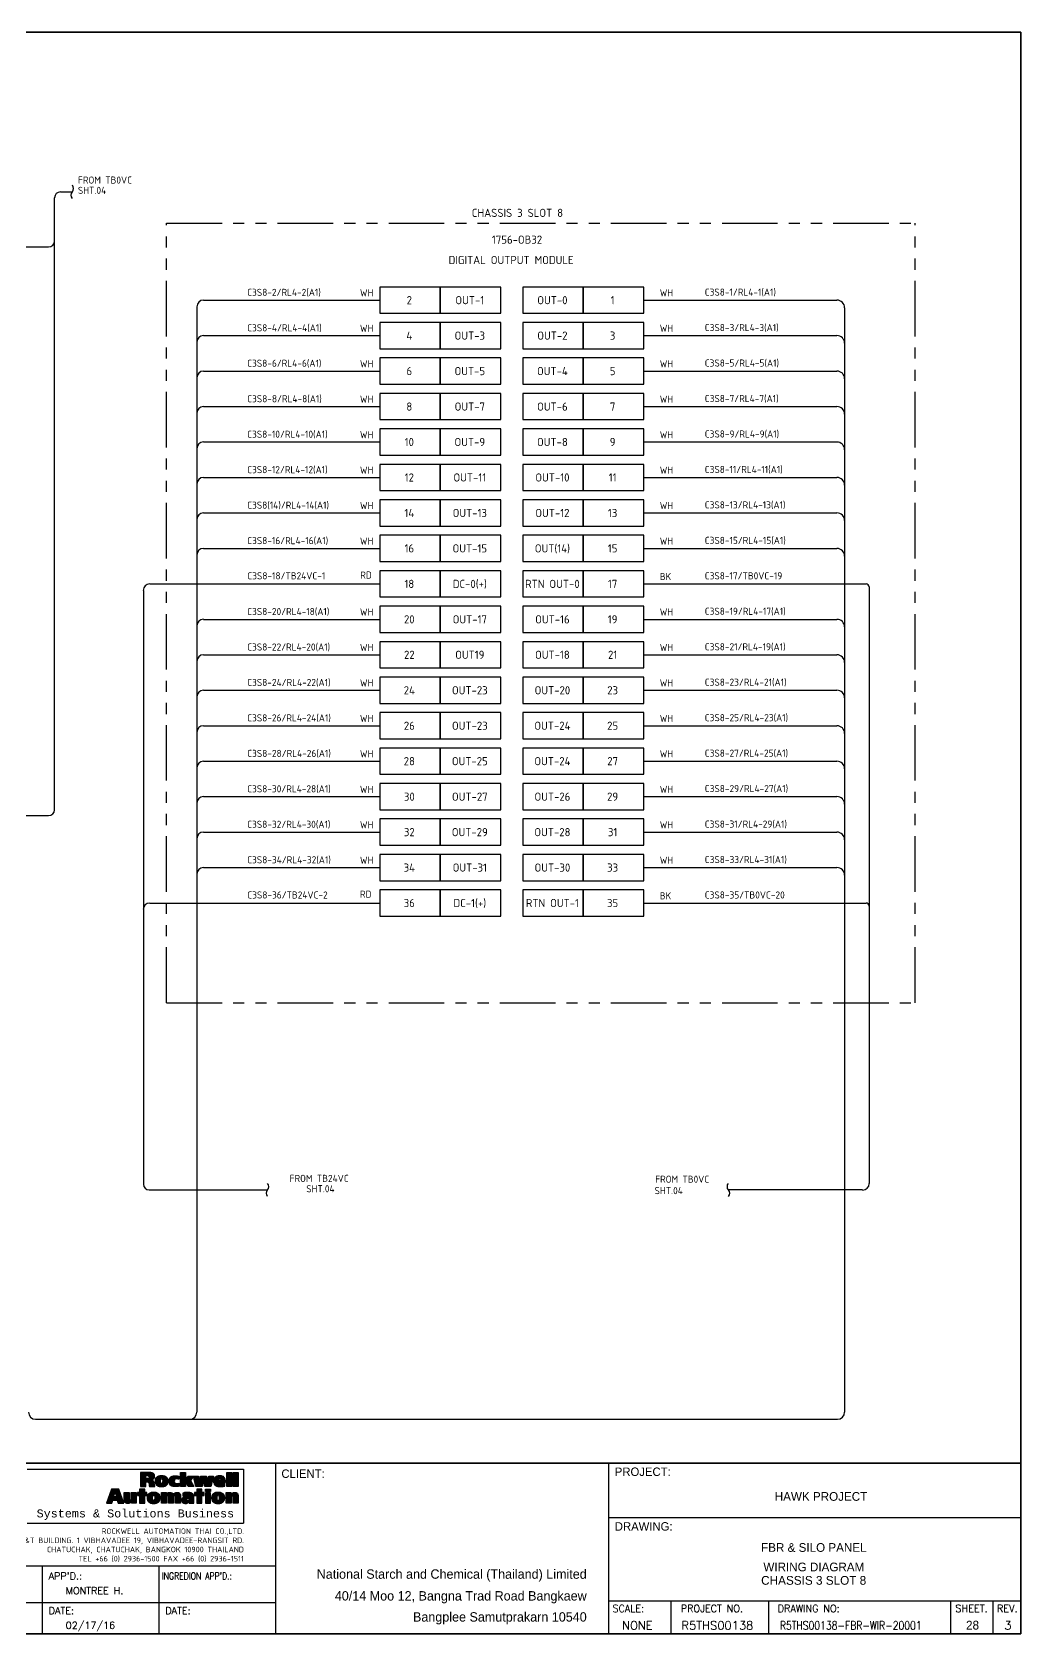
# Model space of a CAD drawing. Header units: inches. Extents: x 579627 to 667544, y 458630 to 507164.
# Drawn here: x 648137 to 649806, y 489908 to 492612 of the extents above; entities that cross this region are included whole.
import ezdxf
from ezdxf.enums import TextEntityAlignment as Align

# ---------------------------------------------------------------- set-up
doc = ezdxf.new("R2010")
doc.units = ezdxf.units.IN
doc.header["$MEASUREMENT"] = 0
doc.linetypes.add('PHANTOM2', pattern=[1.25, 0.625, -0.125, 0.125, -0.125, 0.125, -0.125])
for name, color, linetype in [('ASHADE', 7, 'Continuous'), ('GT_1', 9, 'Continuous'), ('HELPPOINT', 7, 'Continuous'), ('IE-EQUIP', 253, 'Continuous'), ('MEMBER', 7, 'Continuous'), ('RA_LOGO', 2, 'Continuous'), ('TITLE_BOX', 7, 'Continuous')]:
    doc.layers.add(name, color=color, linetype=linetype)
doc.styles.add('BOLD', font='monos.ttf')
doc.styles.add('HTX11', font='O8111901')
doc.styles.add('ISO3098B', font='ISO3098B.shx')
doc.styles.add('ROMANS', font='romans.shx', dxfattribs={"width": 0.85, "height": 25})
doc.styles.add('T1', font='browa.ttf', dxfattribs={"height": 1000})

# ---------------------------------------------------------------- blocks, each defined once
blk = doc.blocks.new('RA_LOGO1')
at = {"layer": 'RA_LOGO', "linetype": 'Continuous'}
h = blk.add_hatch(color=1, dxfattribs=at)
h.paths.add_polyline_path([(0.987, 0.539), (1.017, 0.539), (1.033, 0.538), (1.046, 0.533), (1.055, 0.521), (1.061, 0.505), (1.065, 0.484), (1.068, 0.461), (1.071, 0.439), (1.074, 0.42), (1.213, 0.42), (1.207, 0.439), (1.203, 0.46), (1.199, 0.482), (1.195, 0.504), (1.189, 0.526), (1.18, 0.545), (1.166, 0.562), (1.147, 0.575), (1.12, 0.583), (1.142, 0.59), (1.16, 0.598), (1.175, 0.609), (1.188, 0.621), (1.197, 0.637), (1.203, 0.655), (1.205, 0.677), (1.204, 0.694), (1.2, 0.709), (1.194, 0.723), (1.185, 0.734), (1.175, 0.744), (1.162, 0.752), (1.147, 0.759), (1.131, 0.763), (1.112, 0.767), (1.092, 0.769), (1.07, 0.77), (0.853, 0.77), (0.853, 0.42), (0.987, 0.42)])
h.paths.add_polyline_path([(0.981, 0.617), (0.981, 0.692), (1.018, 0.692), (1.044, 0.689), (1.063, 0.679), (1.071, 0.656), (1.066, 0.635), (1.054, 0.623), (1.036, 0.618), (1.016, 0.617)], flags=16)
h = blk.add_hatch(color=1, dxfattribs=at)
h.paths.add_polyline_path([(1.3, 0.676), (1.285, 0.67), (1.271, 0.663), (1.258, 0.654), (1.247, 0.644), (1.238, 0.633), (1.23, 0.62), (1.225, 0.606), (1.22, 0.591), (1.218, 0.574), (1.217, 0.556), (1.218, 0.538), (1.22, 0.522), (1.224, 0.506), (1.229, 0.492), (1.235, 0.479), (1.243, 0.467), (1.253, 0.456), (1.264, 0.447), (1.276, 0.438), (1.29, 0.431), (1.305, 0.425), (1.321, 0.421), (1.339, 0.417), (1.358, 0.415), (1.378, 0.415), (1.399, 0.415), (1.418, 0.417), (1.435, 0.421), (1.452, 0.425), (1.467, 0.431), (1.481, 0.438), (1.493, 0.447), (1.504, 0.456), (1.514, 0.467), (1.522, 0.479), (1.528, 0.492), (1.534, 0.506), (1.537, 0.522), (1.54, 0.538), (1.54, 0.556), (1.539, 0.574), (1.537, 0.591), (1.533, 0.606), (1.527, 0.62), (1.519, 0.633), (1.51, 0.644), (1.499, 0.654), (1.486, 0.663), (1.472, 0.67), (1.456, 0.676), (1.439, 0.681), (1.42, 0.684), (1.4, 0.686), (1.378, 0.687), (1.357, 0.686), (1.336, 0.684), (1.317, 0.681)])
h.paths.add_polyline_path([(1.36, 0.605), (1.378, 0.612), (1.396, 0.605), (1.404, 0.584), (1.406, 0.556), (1.405, 0.529), (1.401, 0.508), (1.393, 0.494), (1.378, 0.49), (1.364, 0.494), (1.356, 0.508), (1.352, 0.529), (1.351, 0.556), (1.353, 0.584)], flags=16)
for color, points in [(1, [(1.697, 0.575), (1.705, 0.591), (1.718, 0.603), (1.735, 0.61), (1.756, 0.612), (1.778, 0.61), (1.796, 0.606), (1.813, 0.599), (1.813, 0.676), (1.793, 0.681), (1.771, 0.684), (1.748, 0.686), (1.721, 0.687), (1.699, 0.686), (1.679, 0.684), (1.66, 0.681), (1.643, 0.676), (1.627, 0.67), (1.613, 0.663), (1.601, 0.654), (1.59, 0.644), (1.581, 0.633), (1.573, 0.62), (1.567, 0.606), (1.563, 0.591), (1.561, 0.574), (1.56, 0.556), (1.56, 0.538), (1.563, 0.522), (1.566, 0.506), (1.572, 0.492), (1.578, 0.479), (1.586, 0.467), (1.596, 0.456), (1.607, 0.447), (1.619, 0.438), (1.632, 0.431), (1.648, 0.425), (1.664, 0.421), (1.682, 0.417), (1.701, 0.415), (1.721, 0.415), (1.748, 0.415), (1.772, 0.418), (1.794, 0.422), (1.815, 0.428), (1.815, 0.505), (1.797, 0.496), (1.778, 0.491), (1.756, 0.49), (1.735, 0.492), (1.718, 0.5), (1.705, 0.514), (1.697, 0.531), (1.694, 0.554)]), (1, [(2.233, 0.42), (2.391, 0.42), (2.423, 0.598), (2.424, 0.598), (2.455, 0.42), (2.612, 0.42), (2.671, 0.681), (2.556, 0.681), (2.533, 0.511), (2.532, 0.511), (2.503, 0.681), (2.351, 0.681), (2.324, 0.511), (2.323, 0.511), (2.298, 0.681), (2.174, 0.681)]), (1, [(3.007, 0.42), (3.13, 0.42), (3.13, 0.769), (3.007, 0.769)]), (1, [(3.292, 0.769), (3.169, 0.769), (3.169, 0.42), (3.292, 0.42)]), (252, [(0.745, 0.265), (0.617, 0.265), (0.617, 0.112), (0.617, 0.096), (0.611, 0.082), (0.594, 0.076), (0.579, 0.082), (0.573, 0.096), (0.572, 0.112), (0.572, 0.265), (0.444, 0.265), (0.444, 0.081), (0.445, 0.062), (0.449, 0.046), (0.455, 0.031), (0.465, 0.018), (0.478, 0.008), (0.494, 0.001), (0.513, -0.004), (0.537, -0.006), (0.558, -0.004), (0.579, 0.001), (0.597, 0.011), (0.612, 0.026), (0.625, 0.047), (0.625, 0), (0.745, 0)]), (252, [(0.956, 0.191), (1.011, 0.191), (1.011, 0.265), (0.956, 0.265), (0.956, 0.355), (0.828, 0.355), (0.828, 0.265), (0.774, 0.265), (0.774, 0.191), (0.828, 0.191), (0.828, 0), (0.956, 0)]), (252, [(1.505, 0.153), (1.505, 0.169), (1.511, 0.183), (1.528, 0.189), (1.543, 0.183), (1.549, 0.169), (1.55, 0.153), (1.55, 0), (1.678, 0), (1.678, 0.153), (1.679, 0.169), (1.685, 0.183), (1.701, 0.189), (1.717, 0.183), (1.723, 0.169), (1.724, 0.153), (1.724, 0), (1.852, 0), (1.852, 0.159), (1.851, 0.173), (1.851, 0.187), (1.85, 0.202), (1.847, 0.215), (1.843, 0.228), (1.836, 0.24), (1.827, 0.25), (1.816, 0.259), (1.8, 0.265), (1.781, 0.269), (1.758, 0.271), (1.738, 0.269), (1.717, 0.264), (1.698, 0.255), (1.682, 0.242), (1.672, 0.225), (1.663, 0.242), (1.649, 0.255), (1.631, 0.264), (1.61, 0.269), (1.589, 0.271), (1.57, 0.27), (1.551, 0.266), (1.535, 0.259), (1.52, 0.249), (1.508, 0.236), (1.497, 0.217), (1.497, 0.265), (1.377, 0.265), (1.377, 0), (1.505, 0)]), (252, [(2.257, 0), (2.386, 0), (2.386, 0.191), (2.441, 0.191), (2.441, 0.265), (2.386, 0.265), (2.386, 0.355), (2.257, 0.355), (2.257, 0.265), (2.203, 0.265), (2.203, 0.191), (2.257, 0.191)]), (252, [(3.117, 0.153), (3.117, 0.169), (3.123, 0.183), (3.14, 0.189), (3.155, 0.183), (3.161, 0.169), (3.162, 0.153), (3.162, 0), (3.29, 0), (3.29, 0.184), (3.289, 0.203), (3.285, 0.219), (3.279, 0.234), (3.269, 0.247), (3.256, 0.257), (3.24, 0.265), (3.221, 0.269), (3.197, 0.271), (3.176, 0.269), (3.155, 0.263), (3.137, 0.253), (3.122, 0.239), (3.109, 0.217), (3.109, 0.265), (2.989, 0.265), (2.989, 0), (3.117, 0)])]:
    blk.add_hatch(color=color, dxfattribs=at).paths.add_polyline_path(points)
h = blk.add_hatch(color=1, dxfattribs=at)
h.paths.add_polyline_path([(1.973, 0.769), (1.847, 0.769), (1.847, 0.42), (1.973, 0.42), (1.973, 0.566)])
h.paths.add_polyline_path([(1.974, 0.566), (2.045, 0.42), (2.187, 0.42), (2.101, 0.566), (2.173, 0.681), (2.036, 0.681)])
h = blk.add_hatch(color=1, dxfattribs=at)
h.paths.add_polyline_path([(2.817, 0.415), (2.838, 0.415), (2.859, 0.415), (2.88, 0.416), (2.901, 0.418), (2.92, 0.421), (2.938, 0.425), (2.956, 0.43), (2.956, 0.497), (2.939, 0.49), (2.918, 0.485), (2.895, 0.482), (2.87, 0.481), (2.849, 0.482), (2.83, 0.485), (2.815, 0.493), (2.804, 0.504), (2.8, 0.521), (2.975, 0.521), (2.975, 0.536), (2.974, 0.555), (2.972, 0.572), (2.969, 0.589), (2.965, 0.605), (2.96, 0.619), (2.953, 0.632), (2.944, 0.645), (2.934, 0.655), (2.922, 0.665), (2.909, 0.673), (2.894, 0.679), (2.877, 0.683), (2.858, 0.686), (2.838, 0.687), (2.816, 0.686), (2.795, 0.684), (2.777, 0.681), (2.759, 0.676), (2.744, 0.67), (2.73, 0.663), (2.717, 0.654), (2.706, 0.644), (2.697, 0.633), (2.69, 0.62), (2.684, 0.606), (2.679, 0.591), (2.677, 0.574), (2.676, 0.556), (2.677, 0.538), (2.679, 0.522), (2.683, 0.507), (2.688, 0.492), (2.694, 0.479), (2.702, 0.467), (2.712, 0.456), (2.723, 0.447), (2.735, 0.438), (2.749, 0.431), (2.764, 0.425), (2.78, 0.421), (2.798, 0.417)])
h.paths.add_polyline_path([(2.799, 0.576), (2.801, 0.598), (2.811, 0.618), (2.834, 0.627), (2.855, 0.618), (2.864, 0.598), (2.865, 0.576)], flags=16)
h = blk.add_hatch(color=252, dxfattribs=at)
h.paths.add_polyline_path([(0.272, 0.077), (0.296, 0), (0.439, 0), (0.312, 0.355), (0.124, 0.355), (0, 0), (0.136, 0), (0.158, 0.077)])
h.paths.add_polyline_path([(0.255, 0.162), (0.177, 0.162), (0.216, 0.28)], flags=16)
h = blk.add_hatch(color=252, dxfattribs=at)
h.paths.add_polyline_path([(1.14, -0.003), (1.159, -0.005), (1.18, -0.006), (1.201, -0.005), (1.22, -0.003), (1.238, 0), (1.255, 0.005), (1.27, 0.011), (1.284, 0.018), (1.297, 0.027), (1.308, 0.036), (1.317, 0.047), (1.326, 0.06), (1.333, 0.073), (1.338, 0.087), (1.342, 0.103), (1.344, 0.12), (1.345, 0.137), (1.344, 0.156), (1.341, 0.173), (1.337, 0.188), (1.331, 0.203), (1.323, 0.216), (1.313, 0.227), (1.302, 0.238), (1.29, 0.246), (1.275, 0.254), (1.259, 0.26), (1.242, 0.265), (1.223, 0.268), (1.202, 0.27), (1.18, 0.271), (1.158, 0.27), (1.137, 0.268), (1.118, 0.265), (1.101, 0.26), (1.085, 0.254), (1.071, 0.246), (1.058, 0.238), (1.047, 0.227), (1.038, 0.216), (1.03, 0.203), (1.024, 0.188), (1.02, 0.173), (1.017, 0.156), (1.016, 0.137), (1.017, 0.12), (1.019, 0.103), (1.023, 0.087), (1.028, 0.073), (1.035, 0.06), (1.043, 0.047), (1.053, 0.036), (1.064, 0.027), (1.076, 0.018), (1.09, 0.011), (1.105, 0.005), (1.122, 0)])
h.paths.add_polyline_path([(1.165, 0.075), (1.157, 0.089), (1.153, 0.111), (1.152, 0.137), (1.154, 0.166), (1.162, 0.187), (1.18, 0.195), (1.198, 0.187), (1.207, 0.166), (1.208, 0.137), (1.207, 0.111), (1.204, 0.089), (1.195, 0.075), (1.18, 0.07)], flags=16)
h = blk.add_hatch(color=252, dxfattribs=at)
h.paths.add_polyline_path([(1.883, 0.052), (1.889, 0.036), (1.899, 0.023), (1.911, 0.012), (1.926, 0.004), (1.942, -0.001), (1.96, -0.005), (1.978, -0.006), (1.999, -0.004), (2.019, 0.001), (2.037, 0.01), (2.052, 0.022), (2.065, 0.04), (2.065, 0), (2.184, 0), (2.184, 0.161), (2.183, 0.18), (2.179, 0.197), (2.173, 0.212), (2.165, 0.225), (2.155, 0.236), (2.144, 0.245), (2.131, 0.252), (2.117, 0.258), (2.102, 0.263), (2.086, 0.266), (2.07, 0.268), (2.054, 0.27), (2.038, 0.271), (2.022, 0.271), (1.995, 0.27), (1.973, 0.269), (1.953, 0.266), (1.933, 0.261), (1.911, 0.256), (1.911, 0.181), (1.932, 0.19), (1.954, 0.197), (1.977, 0.202), (2, 0.204), (2.019, 0.203), (2.037, 0.2), (2.053, 0.194), (2.063, 0.183), (2.067, 0.165), (2.053, 0.167), (2.036, 0.168), (2.018, 0.169), (2, 0.168), (1.983, 0.167), (1.965, 0.164), (1.948, 0.16), (1.933, 0.154), (1.918, 0.147), (1.906, 0.137), (1.896, 0.125), (1.888, 0.11), (1.883, 0.092), (1.881, 0.072)])
h.paths.add_polyline_path([(1.998, 0.086), (2.007, 0.106), (2.028, 0.115), (2.055, 0.116), (2.067, 0.116), (2.067, 0.108), (2.063, 0.086), (2.05, 0.068), (2.028, 0.061), (2.011, 0.064), (2.001, 0.072)], flags=16)
h = blk.add_hatch(color=252, dxfattribs=at)
h.paths.add_polyline_path([(2.471, 0), (2.599, 0), (2.599, 0.264), (2.471, 0.264)])
h.paths.add_polyline_path([(2.599, 0.296), (2.599, 0.355), (2.471, 0.355), (2.471, 0.296)])
h = blk.add_hatch(color=252, dxfattribs=at)
h.paths.add_polyline_path([(2.751, -0.003), (2.77, -0.005), (2.791, -0.006), (2.811, -0.005), (2.831, -0.003), (2.849, 0), (2.865, 0.005), (2.881, 0.011), (2.895, 0.018), (2.907, 0.027), (2.918, 0.036), (2.928, 0.047), (2.936, 0.06), (2.943, 0.073), (2.948, 0.087), (2.952, 0.103), (2.955, 0.12), (2.955, 0.137), (2.954, 0.156), (2.952, 0.173), (2.947, 0.188), (2.941, 0.203), (2.934, 0.216), (2.924, 0.227), (2.913, 0.238), (2.9, 0.246), (2.886, 0.254), (2.87, 0.26), (2.852, 0.265), (2.833, 0.268), (2.813, 0.27), (2.791, 0.271), (2.769, 0.27), (2.748, 0.268), (2.729, 0.265), (2.711, 0.26), (2.695, 0.254), (2.681, 0.246), (2.669, 0.238), (2.658, 0.227), (2.648, 0.216), (2.64, 0.203), (2.634, 0.188), (2.63, 0.173), (2.628, 0.156), (2.627, 0.137), (2.627, 0.12), (2.63, 0.103), (2.633, 0.087), (2.639, 0.073), (2.645, 0.06), (2.654, 0.047), (2.663, 0.036), (2.674, 0.027), (2.687, 0.018), (2.701, 0.011), (2.716, 0.005), (2.733, 0)])
h.paths.add_polyline_path([(2.776, 0.075), (2.768, 0.089), (2.764, 0.111), (2.763, 0.137), (2.765, 0.166), (2.773, 0.187), (2.791, 0.195), (2.809, 0.187), (2.817, 0.166), (2.819, 0.137), (2.818, 0.111), (2.814, 0.089), (2.806, 0.075), (2.791, 0.07)], flags=16)
at = {"layer": 'RA_LOGO', "color": 1, "linetype": 'Continuous'}
for points in [[(1.147, 0.759), (1.131, 0.763), (1.112, 0.767), (1.092, 0.769), (1.07, 0.77), (0.853, 0.77), (0.853, 0.42), (0.987, 0.42), (0.987, 0.539), (1.017, 0.539), (1.033, 0.538), (1.046, 0.533), (1.055, 0.521), (1.061, 0.505), (1.065, 0.484), (1.068, 0.461), (1.071, 0.439), (1.074, 0.42), (1.213, 0.42), (1.207, 0.439), (1.203, 0.46), (1.199, 0.482), (1.195, 0.504), (1.189, 0.526), (1.18, 0.545), (1.166, 0.562), (1.147, 0.575), (1.121, 0.583), (1.121, 0.584), (1.142, 0.59), (1.16, 0.598), (1.175, 0.609), (1.188, 0.621), (1.197, 0.637), (1.203, 0.655), (1.205, 0.677), (1.204, 0.694), (1.2, 0.709), (1.194, 0.723), (1.185, 0.734), (1.175, 0.744), (1.162, 0.752)], [(1.016, 0.617), (0.981, 0.617), (0.981, 0.692), (1.018, 0.692), (1.044, 0.689), (1.063, 0.679), (1.071, 0.656), (1.066, 0.635), (1.054, 0.623), (1.036, 0.618)], [(1.456, 0.676), (1.439, 0.681), (1.42, 0.684), (1.4, 0.686), (1.378, 0.687), (1.357, 0.686), (1.336, 0.684), (1.317, 0.681), (1.3, 0.676), (1.285, 0.67), (1.271, 0.663), (1.258, 0.654), (1.247, 0.644), (1.238, 0.633), (1.23, 0.62), (1.225, 0.606), (1.22, 0.591), (1.218, 0.574), (1.217, 0.556), (1.217, 0.556), (1.218, 0.538), (1.22, 0.522), (1.224, 0.506), (1.229, 0.492), (1.235, 0.479), (1.243, 0.467), (1.253, 0.456), (1.264, 0.447), (1.276, 0.438), (1.29, 0.431), (1.305, 0.425), (1.321, 0.421), (1.339, 0.417), (1.358, 0.415), (1.378, 0.415), (1.399, 0.415), (1.418, 0.417), (1.435, 0.421), (1.452, 0.425), (1.467, 0.431), (1.481, 0.438), (1.493, 0.447), (1.504, 0.456), (1.514, 0.467), (1.522, 0.479), (1.528, 0.492), (1.534, 0.506), (1.537, 0.522), (1.54, 0.538), (1.54, 0.556), (1.539, 0.574), (1.537, 0.591), (1.533, 0.606), (1.527, 0.62), (1.519, 0.633), (1.51, 0.644), (1.499, 0.654), (1.486, 0.663), (1.472, 0.67)], [(1.351, 0.556), (1.353, 0.584), (1.36, 0.605), (1.378, 0.612), (1.396, 0.605), (1.404, 0.584), (1.406, 0.556), (1.405, 0.529), (1.401, 0.508), (1.393, 0.494), (1.378, 0.49), (1.364, 0.494), (1.356, 0.508), (1.352, 0.529)], [(1.679, 0.684), (1.699, 0.686), (1.721, 0.687), (1.748, 0.686), (1.771, 0.684), (1.793, 0.681), (1.813, 0.676), (1.813, 0.599), (1.796, 0.606), (1.778, 0.61), (1.756, 0.612), (1.735, 0.61), (1.718, 0.603), (1.705, 0.591), (1.697, 0.575), (1.694, 0.554), (1.697, 0.531), (1.705, 0.514), (1.718, 0.5), (1.735, 0.492), (1.756, 0.49), (1.778, 0.491), (1.797, 0.496), (1.815, 0.505), (1.815, 0.428), (1.794, 0.422), (1.772, 0.418), (1.748, 0.415), (1.721, 0.415), (1.701, 0.415), (1.682, 0.417), (1.664, 0.421), (1.648, 0.425), (1.632, 0.431), (1.619, 0.438), (1.607, 0.447), (1.596, 0.456), (1.586, 0.467), (1.578, 0.479), (1.572, 0.492), (1.566, 0.506), (1.563, 0.522), (1.56, 0.538), (1.56, 0.556), (1.561, 0.574), (1.563, 0.591), (1.567, 0.606), (1.573, 0.62), (1.581, 0.633), (1.59, 0.644), (1.601, 0.654), (1.613, 0.663), (1.627, 0.67), (1.643, 0.676), (1.66, 0.681)], [(1.973, 0.42), (1.847, 0.42), (1.847, 0.769), (1.973, 0.769), (1.973, 0.566), (1.974, 0.566), (1.973, 0.566)], [(2.045, 0.42), (1.974, 0.566), (2.036, 0.681), (2.173, 0.681), (2.101, 0.566), (2.187, 0.42)], [(2.455, 0.42), (2.424, 0.598), (2.423, 0.598), (2.391, 0.42), (2.233, 0.42), (2.174, 0.681), (2.298, 0.681), (2.323, 0.511), (2.324, 0.511), (2.351, 0.681), (2.503, 0.681), (2.532, 0.511), (2.533, 0.511), (2.556, 0.681), (2.671, 0.681), (2.612, 0.42)], [(2.817, 0.415), (2.838, 0.415), (2.859, 0.415), (2.88, 0.416), (2.901, 0.418), (2.92, 0.421), (2.938, 0.425), (2.956, 0.43), (2.956, 0.497), (2.939, 0.49), (2.918, 0.485), (2.895, 0.482), (2.87, 0.481), (2.849, 0.482), (2.83, 0.485), (2.815, 0.493), (2.804, 0.504), (2.8, 0.521), (2.975, 0.521), (2.975, 0.536), (2.974, 0.555), (2.972, 0.572), (2.969, 0.589), (2.965, 0.605), (2.96, 0.619), (2.953, 0.632), (2.944, 0.645), (2.934, 0.655), (2.922, 0.665), (2.909, 0.673), (2.894, 0.679), (2.877, 0.683), (2.858, 0.686), (2.838, 0.687), (2.816, 0.686), (2.795, 0.684), (2.777, 0.681), (2.759, 0.676), (2.744, 0.67), (2.73, 0.663), (2.717, 0.654), (2.706, 0.644), (2.697, 0.633), (2.69, 0.62), (2.684, 0.606), (2.679, 0.591), (2.677, 0.574), (2.676, 0.556), (2.676, 0.556), (2.677, 0.538), (2.679, 0.522), (2.683, 0.507), (2.688, 0.492), (2.694, 0.479), (2.702, 0.467), (2.712, 0.456), (2.723, 0.447), (2.735, 0.438), (2.749, 0.431), (2.764, 0.425), (2.78, 0.421), (2.798, 0.417)], [(2.865, 0.576), (2.799, 0.576), (2.801, 0.598), (2.811, 0.618), (2.834, 0.627), (2.855, 0.618), (2.864, 0.598)], [(3.007, 0.42), (3.007, 0.769), (3.13, 0.769), (3.13, 0.42)], [(3.169, 0.42), (3.169, 0.769), (3.292, 0.769), (3.292, 0.42)]]:
    blk.add_lwpolyline(points, close=True, dxfattribs=at)
at = {"layer": 'RA_LOGO', "color": 252, "linetype": 'Continuous'}
for points in [[(0.296, 0), (0.439, 0), (0.312, 0.355), (0.124, 0.355), (0, 0), (0.136, 0), (0.158, 0.077), (0.272, 0.077)], [(0.216, 0.279), (0.217, 0.279), (0.255, 0.162), (0.177, 0.162)], [(0.455, 0.031), (0.449, 0.046), (0.445, 0.062), (0.444, 0.081), (0.444, 0.265), (0.572, 0.265), (0.572, 0.112), (0.573, 0.096), (0.579, 0.082), (0.594, 0.076), (0.611, 0.082), (0.617, 0.096), (0.617, 0.112), (0.617, 0.265), (0.745, 0.265), (0.745, 0), (0.625, 0), (0.625, 0.045), (0.624, 0.045), (0.612, 0.026), (0.597, 0.011), (0.579, 0.001), (0.558, -0.004), (0.537, -0.006), (0.513, -0.004), (0.494, 0.001), (0.478, 0.008), (0.465, 0.018)], [(0.956, 0.191), (1.011, 0.191), (1.011, 0.265), (0.956, 0.265), (0.956, 0.355), (0.828, 0.355), (0.828, 0.265), (0.774, 0.265), (0.774, 0.191), (0.828, 0.191), (0.828, 0), (0.956, 0)], [(1.158, 0.27), (1.137, 0.268), (1.118, 0.265), (1.101, 0.26), (1.085, 0.254), (1.071, 0.246), (1.058, 0.238), (1.047, 0.227), (1.038, 0.216), (1.03, 0.203), (1.024, 0.188), (1.02, 0.173), (1.017, 0.156), (1.016, 0.137), (1.016, 0.137), (1.017, 0.12), (1.019, 0.103), (1.023, 0.087), (1.028, 0.073), (1.035, 0.06), (1.043, 0.047), (1.053, 0.036), (1.064, 0.027), (1.076, 0.018), (1.09, 0.011), (1.105, 0.005), (1.122, 0), (1.14, -0.003), (1.159, -0.005), (1.18, -0.006), (1.201, -0.005), (1.22, -0.003), (1.238, 0), (1.255, 0.005), (1.27, 0.011), (1.284, 0.018), (1.297, 0.027), (1.308, 0.036), (1.317, 0.047), (1.326, 0.06), (1.333, 0.073), (1.338, 0.087), (1.342, 0.103), (1.344, 0.12), (1.345, 0.137), (1.345, 0.137), (1.344, 0.156), (1.341, 0.173), (1.337, 0.188), (1.331, 0.203), (1.323, 0.216), (1.313, 0.227), (1.302, 0.238), (1.29, 0.246), (1.275, 0.254), (1.259, 0.26), (1.242, 0.265), (1.223, 0.268), (1.202, 0.27), (1.18, 0.271), (1.18, 0.271)], [(1.152, 0.137), (1.154, 0.166), (1.162, 0.187), (1.18, 0.195), (1.198, 0.187), (1.207, 0.166), (1.208, 0.137), (1.207, 0.111), (1.204, 0.089), (1.195, 0.075), (1.18, 0.07), (1.165, 0.075), (1.157, 0.089), (1.153, 0.111)], [(1.549, 0.169), (1.543, 0.183), (1.528, 0.189), (1.511, 0.183), (1.505, 0.169), (1.505, 0.153), (1.505, 0), (1.377, 0), (1.377, 0.265), (1.497, 0.265), (1.497, 0.219), (1.499, 0.219), (1.508, 0.236), (1.52, 0.249), (1.535, 0.259), (1.551, 0.266), (1.57, 0.27), (1.589, 0.271), (1.61, 0.269), (1.631, 0.264), (1.649, 0.255), (1.663, 0.242), (1.672, 0.226), (1.673, 0.226), (1.682, 0.242), (1.698, 0.255), (1.717, 0.264), (1.738, 0.269), (1.758, 0.271), (1.781, 0.269), (1.8, 0.265), (1.816, 0.259), (1.827, 0.25), (1.836, 0.24), (1.843, 0.228), (1.847, 0.215), (1.85, 0.202), (1.851, 0.187), (1.851, 0.173), (1.852, 0.159), (1.852, 0), (1.724, 0), (1.724, 0.153), (1.723, 0.169), (1.717, 0.183), (1.701, 0.189), (1.685, 0.183), (1.679, 0.169), (1.678, 0.153), (1.678, 0), (1.55, 0), (1.55, 0.153)], [(1.973, 0.269), (1.953, 0.266), (1.933, 0.261), (1.911, 0.256), (1.911, 0.181), (1.932, 0.19), (1.954, 0.197), (1.977, 0.202), (2, 0.204), (2.019, 0.203), (2.037, 0.2), (2.053, 0.194), (2.063, 0.183), (2.067, 0.165), (2.053, 0.167), (2.036, 0.168), (2.018, 0.169), (2, 0.168), (1.983, 0.167), (1.965, 0.164), (1.948, 0.16), (1.933, 0.154), (1.918, 0.147), (1.906, 0.137), (1.896, 0.125), (1.888, 0.11), (1.883, 0.092), (1.881, 0.072), (1.881, 0.072), (1.883, 0.052), (1.889, 0.036), (1.899, 0.023), (1.911, 0.012), (1.926, 0.004), (1.942, -0.001), (1.96, -0.005), (1.978, -0.006), (1.999, -0.004), (2.019, 0.001), (2.037, 0.01), (2.052, 0.022), (2.064, 0.038), (2.065, 0.038), (2.065, 0), (2.184, 0), (2.184, 0.161), (2.183, 0.18), (2.179, 0.197), (2.173, 0.212), (2.165, 0.225), (2.155, 0.236), (2.144, 0.245), (2.131, 0.252), (2.117, 0.258), (2.102, 0.263), (2.086, 0.266), (2.07, 0.268), (2.054, 0.27), (2.038, 0.271), (2.022, 0.271), (1.995, 0.27)], [(2.067, 0.108), (2.063, 0.086), (2.05, 0.068), (2.028, 0.061), (2.011, 0.064), (2.001, 0.072), (1.998, 0.086), (2.007, 0.106), (2.028, 0.115), (2.055, 0.116), (2.067, 0.116)], [(2.386, 0), (2.386, 0.191), (2.441, 0.191), (2.441, 0.265), (2.386, 0.265), (2.386, 0.355), (2.257, 0.355), (2.257, 0.265), (2.203, 0.265), (2.203, 0.191), (2.257, 0.191), (2.257, 0)], [(2.471, 0.296), (2.471, 0.355), (2.599, 0.355), (2.599, 0.296)], [(2.599, 0), (2.599, 0.264), (2.471, 0.264), (2.471, 0)], [(2.87, 0.26), (2.852, 0.265), (2.833, 0.268), (2.813, 0.27), (2.791, 0.271), (2.769, 0.27), (2.748, 0.268), (2.729, 0.265), (2.711, 0.26), (2.695, 0.254), (2.681, 0.246), (2.669, 0.238), (2.658, 0.227), (2.648, 0.216), (2.64, 0.203), (2.634, 0.188), (2.63, 0.173), (2.628, 0.156), (2.627, 0.137), (2.627, 0.137), (2.627, 0.12), (2.63, 0.103), (2.633, 0.087), (2.639, 0.073), (2.645, 0.06), (2.654, 0.047), (2.663, 0.036), (2.674, 0.027), (2.687, 0.018), (2.701, 0.011), (2.716, 0.005), (2.733, 0), (2.751, -0.003), (2.77, -0.005), (2.791, -0.006), (2.811, -0.005), (2.831, -0.003), (2.849, 0), (2.865, 0.005), (2.881, 0.011), (2.895, 0.018), (2.907, 0.027), (2.918, 0.036), (2.928, 0.047), (2.936, 0.06), (2.943, 0.073), (2.948, 0.087), (2.952, 0.103), (2.955, 0.12), (2.955, 0.137), (2.955, 0.137), (2.954, 0.156), (2.952, 0.173), (2.947, 0.188), (2.941, 0.203), (2.934, 0.216), (2.924, 0.227), (2.913, 0.238), (2.9, 0.246), (2.886, 0.254)], [(2.763, 0.137), (2.765, 0.166), (2.773, 0.187), (2.791, 0.195), (2.809, 0.187), (2.817, 0.166), (2.819, 0.137), (2.818, 0.111), (2.814, 0.089), (2.806, 0.075), (2.791, 0.07), (2.776, 0.075), (2.768, 0.089), (2.764, 0.111)], [(3.117, 0.169), (3.117, 0.153), (3.117, 0), (2.989, 0), (2.989, 0.265), (3.109, 0.265), (3.109, 0.219), (3.11, 0.219), (3.122, 0.239), (3.137, 0.253), (3.155, 0.263), (3.176, 0.269), (3.197, 0.271), (3.221, 0.269), (3.24, 0.265), (3.256, 0.257), (3.269, 0.247), (3.279, 0.234), (3.285, 0.219), (3.289, 0.203), (3.29, 0.184), (3.29, 0), (3.162, 0), (3.162, 0.153), (3.161, 0.169), (3.155, 0.183), (3.14, 0.189), (3.123, 0.183)]]:
    blk.add_lwpolyline(points, close=True, dxfattribs=at)
blk = doc.blocks.new('TPA')
at = {"color": 0}
for p, q in [((565225.5, 502262.6), (565640.1, 502262.6)), ((565640.1, 502262.6), (565640.1, 502159)), ((565225.5, 502159), (565640.1, 502159))]:
    blk.add_line(p, q, dxfattribs=at)
at = {"color": 4}
for p, q in [((566459.5, 502010.1), (566459.5, 501946.4)), ((566647.2, 502010.1), (566647.2, 501946.4))]:
    blk.add_line(p, q, dxfattribs=at)
at = {"color": 4, "ltscale": 0.5}
for p, q in [((566996.2, 502010.1), (566996.2, 501946.4)), ((566996.2, 502010.1), (566996.2, 501946.4)), ((567077.1, 502010.1), (567077.1, 501946.4)), ((567077.1, 502010.1), (567077.1, 501946.4))]:
    blk.add_line(p, q, dxfattribs=at)
at = {"layer": 'GT_1', "color": 4}
for p, q in [((566341, 501946.4), (566341, 502273.8)), ((566341, 501946.4), (566341, 502273.8)), ((566341, 502010.1), (567131, 502010.1))]:
    blk.add_line(p, q, dxfattribs=at)
at = {"layer": 'GT_1', "color": 4, "flags": 128}
for points in [[(565702.1, 501946.4), (565702.1, 502273.8)], [(566341, 501946.4), (566341, 502273.8)], [(565702.1, 502076.3), (564807.7, 502076.3)], [(565254.9, 501946.4), (565254.9, 502076.3)], [(565478.5, 501946.4), (565478.5, 502076.3)], [(565702.1, 502006.4), (564807.7, 502006.4)]]:
    blk.add_lwpolyline(points, dxfattribs=at)
at = {"layer": 'HELPPOINT', "color": 4, "lineweight": 35}
for p, q in [((562706.8, 505019.3), (567131, 505019.3)), ((562706.8, 505019.3), (567131, 505019.3)), ((567131, 505019.3), (567131, 501946.4)), ((567131, 505019.3), (567131, 501946.4)), ((567131, 501946.4), (562706.8, 501946.4)), ((567131, 501946.4), (562706.8, 501946.4))]:
    blk.add_line(p, q, dxfattribs=at)
at = {"layer": 'HELPPOINT', "color": 4}
for p, q in [((566341, 502169.7), (567131, 502169.7)), ((566341, 502169.7), (567131, 502169.7)), ((566341, 502010.1), (567131, 502010.1))]:
    blk.add_line(p, q, dxfattribs=at)
at = {"layer": 'MEMBER', "color": 4, "lineweight": 35}
blk.add_line((562706.8, 502273.8), (567131, 502273.8), dxfattribs=at)
blk.add_line((562706.8, 502273.8), (567131, 502273.8), dxfattribs=at)
at = {"layer": 'MEMBER', "color": 4}
for p, q in [((566341, 502169.7), (567131, 502169.7)), ((566341, 502169.7), (567131, 502169.7)), ((566341, 502010.1), (567131, 502010.1)), ((566341, 502010.1), (567131, 502010.1))]:
    blk.add_line(p, q, dxfattribs=at)
at = {"color": 0, "xscale": 76.7727272878401, "yscale": 76.77272728795651, "zscale": 76.772727288}
blk.add_blockref('RA_LOGO1', (565377.2, 502197.1), dxfattribs=at)
at = {"color": 4, "ltscale": 100, "style": 'HTX11'}
for s, p in [('HAWK PROJECT', (566747.6, 502210.2)), ('FBR & SILO PANEL', (566733.8, 502112.3)), ('WIRING DIAGRAM', (566733.8, 502074.9))]:
    blk.add_text(s, height=16.696, dxfattribs=at).set_placement(p, align=Align.MIDDLE_CENTER)
at = {"color": 0, "insert": (565243.3, 502185.3), "char_height": 15.355, "width": 438.272, "attachment_point": 1, "style": 'BOLD'}
blk.add_mtext('{\\W1.04;Systems & Solutions Business}', dxfattribs=at)
at = {"color": 4, "insert": (565640.9, 502148.9), "char_height": 10.5571, "width": 527.854, "attachment_point": 3, "style": 'ISO3098B'}
blk.add_mtext('ROCKWELL AUTOMATION THAI CO.,LTD.\\P22 FLOOR. TP&T BUILDING. 1 VIBHAVADEE 19, VIBHAVADEE-RANGSIT RD. CHATUCHAK, CHATUCHAK, BANGKOK 10900 THAILAND\\PTEL +66 (0) 2936-1500 FAX +66 (0) 2936-1511', dxfattribs=at)
at = {"style": 'HTX11'}
for tag, p in [('A', (566704.3, 502037.1)), ('B', (567038.2, 501963.3))]:
    blk.add_attdef(tag, text='', height=16.8, dxfattribs=at).set_placement(p, align=Align.MIDDLE_CENTER)
at = {"layer": 'GT_1', "color": 4, "style": 'HTX11'}
for s, p in [('CLIENT:', (565712.8, 502245.8)), ('PROJECT:', (566352.2, 502249.5)), ('DRAWING:', (566352.2, 502144.6))]:
    blk.add_text(s, height=16.19, dxfattribs=at).set_placement(p)
at = {"layer": 'MEMBER', "color": 4, "ltscale": 0.8, "style": 'ROMANS'}
for s, height, p in [("APP'D.:", 13.49, (565266.5, 502051.1)), ('MONTREE H.', 13.49, (565299.2, 502022.7)), ('SCALE:', 13.49, (566347.7, 501988.5)), ('PROJECT NO.', 13.495, (566478.7, 501988.5)), ('DRAWING NO:', 13.495, (566664.7, 501988.5)), ('SHEET.', 13.64, (567005.3, 501988.5)), ('REV.', 13.64, (567084.8, 501988.5)), ('DATE:', 13.49, (565266.5, 501984.5)), ('02/17/16', 13.49, (565299.2, 501956)), ('DATE:', 13.49, (565490.1, 501984.5)), ('NONE', 16.17, (566365.9, 501954.7)), ('R5THS00138', 16.17, (566480, 501954.7))]:
    blk.add_text(s, height=height, dxfattribs=at).set_placement(p)
at = {"layer": 'MEMBER', "color": 4, "ltscale": 0.8, "style": 'ROMANS', "width": 0.8}
for s, height, p in [("INGREDION APP'D.:", 13.495, (565483.3, 502051.1)), ('R5THS00138-FBR-WIR-20001', 16.175, (566668.8, 501954.7))]:
    blk.add_text(s, height=height, dxfattribs=at).set_placement(p)
at = {"layer": 'MEMBER', "color": 4, "ltscale": 0.8, "style": 'ROMANS'}
blk.add_text('3', height=16.2, dxfattribs=at).set_placement((567105.9, 501954.7), align=Align.CENTER)
at = {"layer": 'TITLE_BOX', "color": 7, "linetype": 'ByBlock', "style": 'T1'}
for s, p in [('National Starch and Chemical (Thailand) Limited', (566298.3, 502052.3)), ('40/14 Moo 12, Bangna Trad Road Bangkaew', (566298.3, 502010.5)), ('Bangplee Samutprakarn 10540', (566298.3, 501970.1))]:
    blk.add_text(s, height=18, dxfattribs=at).set_placement(p, align=Align.RIGHT)

msp = doc.modelspace()

# ---------------------------------------------------------------- linework, layer by layer
msp.add_line((648175.1, 491299), (648175.1, 492332))
at = {"color": 0}
for p, q in [((648185.1, 492342), (648205.3, 492342)), ((647892.6, 492249), (648165.1, 492249)), ((649169.4, 491680.3), (649544.8, 491680.3)), ((649549.8, 491675.3), (649549.8, 490668.1)), ((647892.6, 491289), (648165.1, 491289)), ((649169.4, 491141.5), (649544.8, 491141.5)), ((649538.8, 490657.1), (649312.5, 490657.1))]:
    msp.add_line(p, q, dxfattribs=at)
at = {"color": 4}
for p, q in [((648415.3, 492148.2), (648415.3, 490282.1)), ((648426.3, 492159.2), (648723.8, 492159.2)), ((649169.4, 492159.2), (649495.5, 492159.2)), ((649508.4, 492146.3), (649508.4, 490282.1)), ((648426.3, 492099.4), (648723.8, 492099.4)), ((649169.4, 492099.4), (649495.5, 492099.4)), ((648426.3, 492039.5), (648723.8, 492039.5)), ((649169.4, 492039.5), (649495.5, 492039.5)), ((648426.3, 491979.6), (648723.8, 491979.6)), ((649169.4, 491979.6), (649495.5, 491979.6)), ((648426.3, 491919.8), (648723.8, 491919.8)), ((649169.4, 491919.8), (649495.5, 491919.8)), ((648426.3, 491859.9), (648723.8, 491859.9)), ((649169.4, 491859.9), (649495.5, 491859.9)), ((648426.3, 491800), (648723.8, 491800)), ((649169.4, 491800), (649495.5, 491800)), ((648426.3, 491740.2), (648723.8, 491740.2)), ((649169.4, 491740.2), (649495.5, 491740.2)), ((648426.3, 491620.4), (648723.8, 491620.4)), ((649169.4, 491620.4), (649495.5, 491620.4)), ((648426.3, 491560.6), (648723.8, 491560.6)), ((649169.4, 491560.6), (649495.5, 491560.6)), ((648426.3, 491500.7), (648723.8, 491500.7)), ((649169.4, 491500.7), (649495.5, 491500.7)), ((648426.3, 491440.8), (648723.8, 491440.8)), ((649169.4, 491440.8), (649495.5, 491440.8)), ((648426.3, 491381), (648723.8, 491381)), ((649169.4, 491381), (649495.5, 491381)), ((648426.3, 491321.1), (648723.8, 491321.1)), ((649169.4, 491321.1), (649495.5, 491321.1)), ((648426.3, 491261.2), (648723.8, 491261.2)), ((649169.4, 491261.2), (649495.5, 491261.2)), ((648426.3, 491201.4), (648723.8, 491201.4)), ((649169.4, 491201.4), (649495.5, 491201.4)), ((648143.1, 490270.1), (649496.4, 490270.1))]:
    msp.add_line(p, q, dxfattribs=at)
at = {"color": 1}
for p, q in [((648336, 491680.3), (648723.8, 491680.3)), ((648325, 491669.2), (648325, 490667.1)), ((648336, 491141.5), (648723.8, 491141.5)), ((648335, 490657.1), (648534.6, 490657.1))]:
    msp.add_line(p, q, dxfattribs=at)
at = {"color": 0}
for points in [[(648205.3, 492330.9, -0.351), (648205.3, 492342, 0.351), (648205.3, 492353.1, -2.081666)], [(649312.5, 490646, 0.351), (649312.5, 490657.1, -0.351), (649312.5, 490668.2, 2.081666)]]:
    msp.add_lwpolyline(points, format="xyb", dxfattribs=at)
at = {"color": 1}
msp.add_lwpolyline([(648534.6, 490646, -0.351), (648534.6, 490657.1, 0.351), (648534.6, 490668.2, -2.081666)], format="xyb", dxfattribs=at)
for centre, start, end in [((648185.1, 492332), 90, 180), ((648165.1, 492259), 270, 0), ((648165.1, 491299), 270, 0)]:
    msp.add_arc(centre, 10, start, end)
at = {"color": 4}
for centre, radius, start, end in [((648426.3, 492148.2), 11.1, 90, 180), ((649495.5, 492146.3), 12.9, 0, 90), ((648426.3, 492088.3), 11.1, 90, 180), ((649495.5, 492086.4), 12.9, 0, 90), ((648426.3, 492028.4), 11.1, 90, 180), ((649495.5, 492026.6), 12.9, 0, 90), ((648426.3, 491968.6), 11.1, 90, 180), ((649495.5, 491966.7), 12.9, 0, 90), ((648426.3, 491908.7), 11.1, 90, 180), ((649495.5, 491906.8), 12.9, 0, 90), ((648426.3, 491848.8), 11.1, 90, 180), ((649495.5, 491847), 12.9, 0, 90), ((648426.3, 491789), 11.1, 90, 180), ((649495.5, 491787.1), 12.9, 0, 90), ((648426.3, 491729.1), 11.1, 90, 180), ((649495.5, 491727.2), 12.9, 0, 90), ((648426.3, 491609.4), 11.1, 90, 180), ((649495.5, 491607.5), 12.9, 0, 90), ((648426.3, 491549.5), 11.1, 90, 180), ((649495.5, 491547.6), 12.9, 0, 90), ((648426.3, 491489.6), 11.1, 90, 180), ((649495.5, 491487.8), 12.9, 0, 90), ((648426.3, 491429.8), 11.1, 90, 180), ((649495.5, 491427.9), 12.9, 0, 90), ((648426.3, 491369.9), 11.1, 90, 180), ((649495.5, 491368), 12.9, 0, 90), ((648426.3, 491310), 11.1, 90, 180), ((649495.5, 491308.2), 12.9, 0, 90), ((648426.3, 491250.2), 11.1, 90, 180), ((649495.5, 491248.3), 12.9, 0, 90), ((648426.3, 491190.3), 11.1, 90, 180), ((649495.5, 491188.4), 12.9, 0, 90), ((648143.1, 490282.1), 12, 180, 270), ((648403.3, 490282.1), 12, 270, 0), ((649496.4, 490282.1), 12, 270, 0)]:
    msp.add_arc(centre, radius, start, end, dxfattribs=at)
at = {"color": 1}
for centre, radius, start, end in [((648336, 491669.2), 11.1, 90, 180), ((648336, 491130.4), 11.1, 90, 180), ((648335, 490667.1), 10, 180, 270)]:
    msp.add_arc(centre, radius, start, end, dxfattribs=at)
at = {"color": 0}
for centre, radius, start, end in [((649544.8, 491675.3), 5, 0, 90), ((649544.8, 491136.5), 5, 0, 90), ((649538.8, 490668.1), 11.1, 270, 0)]:
    msp.add_arc(centre, radius, start, end, dxfattribs=at)
at = {"layer": 'ASHADE', "color": 4, "linetype": 'PHANTOM2', "ltscale": 150}
for p, q in [((648364.1, 490973.1), (648364.1, 492289.2)), ((648364.1, 492289.2), (649627.3, 492289.2)), ((649627.3, 490973.1), (649627.3, 492289.2)), ((648364.1, 490973.1), (649627.3, 490973.1))]:
    msp.add_line(p, q, dxfattribs=at)
at = {"layer": 'IE-EQUIP', "linetype": 'Continuous'}
for points in [[(648723.8, 492181.4), (648723.8, 492137.1), (648825.9, 492137.1), (648825.9, 492181.4)], [(648825.9, 492181.4), (648825.9, 492137.1), (648928, 492137.1), (648928, 492181.4)], [(648965.2, 492181.4), (648965.2, 492137.1), (649067.3, 492137.1), (649067.3, 492181.4)], [(649067.3, 492181.4), (649067.3, 492137.1), (649169.4, 492137.1), (649169.4, 492181.4)], [(648723.8, 492121.5), (648723.8, 492077.2), (648825.9, 492077.2), (648825.9, 492121.5)], [(648825.9, 492121.5), (648825.9, 492077.2), (648928, 492077.2), (648928, 492121.5)], [(648965.2, 492121.5), (648965.2, 492077.2), (649067.3, 492077.2), (649067.3, 492121.5)], [(649067.3, 492121.5), (649067.3, 492077.2), (649169.4, 492077.2), (649169.4, 492121.5)], [(648723.8, 492061.6), (648723.8, 492017.4), (648825.9, 492017.4), (648825.9, 492061.6)], [(648825.9, 492061.6), (648825.9, 492017.4), (648928, 492017.4), (648928, 492061.6)], [(648965.2, 492061.6), (648965.2, 492017.4), (649067.3, 492017.4), (649067.3, 492061.6)], [(649067.3, 492061.6), (649067.3, 492017.4), (649169.4, 492017.4), (649169.4, 492061.6)], [(648723.8, 492001.8), (648723.8, 491957.5), (648825.9, 491957.5), (648825.9, 492001.8)], [(648825.9, 492001.8), (648825.9, 491957.5), (648928, 491957.5), (648928, 492001.8)], [(648965.2, 492001.8), (648965.2, 491957.5), (649067.3, 491957.5), (649067.3, 492001.8)], [(649067.3, 492001.8), (649067.3, 491957.5), (649169.4, 491957.5), (649169.4, 492001.8)], [(648723.8, 491941.9), (648723.8, 491897.6), (648825.9, 491897.6), (648825.9, 491941.9)], [(648825.9, 491941.9), (648825.9, 491897.6), (648928, 491897.6), (648928, 491941.9)], [(648965.2, 491941.9), (648965.2, 491897.6), (649067.3, 491897.6), (649067.3, 491941.9)], [(649067.3, 491941.9), (649067.3, 491897.6), (649169.4, 491897.6), (649169.4, 491941.9)], [(648723.8, 491882), (648723.8, 491837.8), (648825.9, 491837.8), (648825.9, 491882)], [(648825.9, 491882), (648825.9, 491837.8), (648928, 491837.8), (648928, 491882)], [(648965.2, 491882), (648965.2, 491837.8), (649067.3, 491837.8), (649067.3, 491882)], [(649067.3, 491882), (649067.3, 491837.8), (649169.4, 491837.8), (649169.4, 491882)], [(648723.8, 491822.2), (648723.8, 491777.9), (648825.9, 491777.9), (648825.9, 491822.2)], [(648825.9, 491822.2), (648825.9, 491777.9), (648928, 491777.9), (648928, 491822.2)], [(648965.2, 491822.2), (648965.2, 491777.9), (649067.3, 491777.9), (649067.3, 491822.2)], [(649067.3, 491822.2), (649067.3, 491777.9), (649169.4, 491777.9), (649169.4, 491822.2)], [(648723.8, 491762.3), (648723.8, 491718), (648825.9, 491718), (648825.9, 491762.3)], [(648825.9, 491762.3), (648825.9, 491718), (648928, 491718), (648928, 491762.3)], [(648965.2, 491762.3), (648965.2, 491718), (649067.3, 491718), (649067.3, 491762.3)], [(649067.3, 491762.3), (649067.3, 491718), (649169.4, 491718), (649169.4, 491762.3)], [(648723.8, 491702.4), (648723.8, 491658.2), (648825.9, 491658.2), (648825.9, 491702.4)], [(648825.9, 491702.4), (648825.9, 491658.2), (648928, 491658.2), (648928, 491702.4)], [(648965.2, 491702.4), (648965.2, 491658.2), (649067.3, 491658.2), (649067.3, 491702.4)], [(649067.3, 491702.4), (649067.3, 491658.2), (649169.4, 491658.2), (649169.4, 491702.4)], [(648723.8, 491642.6), (648723.8, 491598.3), (648825.9, 491598.3), (648825.9, 491642.6)], [(648825.9, 491642.6), (648825.9, 491598.3), (648928, 491598.3), (648928, 491642.6)], [(648965.2, 491642.6), (648965.2, 491598.3), (649067.3, 491598.3), (649067.3, 491642.6)], [(649067.3, 491642.6), (649067.3, 491598.3), (649169.4, 491598.3), (649169.4, 491642.6)], [(648723.8, 491582.7), (648723.8, 491538.4), (648825.9, 491538.4), (648825.9, 491582.7)], [(648825.9, 491582.7), (648825.9, 491538.4), (648928, 491538.4), (648928, 491582.7)], [(648965.2, 491582.7), (648965.2, 491538.4), (649067.3, 491538.4), (649067.3, 491582.7)], [(649067.3, 491582.7), (649067.3, 491538.4), (649169.4, 491538.4), (649169.4, 491582.7)], [(648723.8, 491522.8), (648723.8, 491478.6), (648825.9, 491478.6), (648825.9, 491522.8)], [(648825.9, 491522.8), (648825.9, 491478.6), (648928, 491478.6), (648928, 491522.8)], [(648965.2, 491522.8), (648965.2, 491478.6), (649067.3, 491478.6), (649067.3, 491522.8)], [(649067.3, 491522.8), (649067.3, 491478.6), (649169.4, 491478.6), (649169.4, 491522.8)], [(648723.8, 491463), (648723.8, 491418.7), (648825.9, 491418.7), (648825.9, 491463)], [(648825.9, 491463), (648825.9, 491418.7), (648928, 491418.7), (648928, 491463)], [(648965.2, 491463), (648965.2, 491418.7), (649067.3, 491418.7), (649067.3, 491463)], [(649067.3, 491463), (649067.3, 491418.7), (649169.4, 491418.7), (649169.4, 491463)], [(648723.8, 491403.1), (648723.8, 491358.8), (648825.9, 491358.8), (648825.9, 491403.1)], [(648825.9, 491403.1), (648825.9, 491358.8), (648928, 491358.8), (648928, 491403.1)], [(648965.2, 491403.1), (648965.2, 491358.8), (649067.3, 491358.8), (649067.3, 491403.1)], [(649067.3, 491403.1), (649067.3, 491358.8), (649169.4, 491358.8), (649169.4, 491403.1)], [(648723.8, 491343.2), (648723.8, 491299), (648825.9, 491299), (648825.9, 491343.2)], [(648825.9, 491343.2), (648825.9, 491299), (648928, 491299), (648928, 491343.2)], [(648965.2, 491343.2), (648965.2, 491299), (649067.3, 491299), (649067.3, 491343.2)], [(649067.3, 491343.2), (649067.3, 491299), (649169.4, 491299), (649169.4, 491343.2)], [(648723.8, 491283.4), (648723.8, 491239.1), (648825.9, 491239.1), (648825.9, 491283.4)], [(648825.9, 491283.4), (648825.9, 491239.1), (648928, 491239.1), (648928, 491283.4)], [(648965.2, 491283.4), (648965.2, 491239.1), (649067.3, 491239.1), (649067.3, 491283.4)], [(649067.3, 491283.4), (649067.3, 491239.1), (649169.4, 491239.1), (649169.4, 491283.4)], [(648723.8, 491223.5), (648723.8, 491179.2), (648825.9, 491179.2), (648825.9, 491223.5)], [(648825.9, 491223.5), (648825.9, 491179.2), (648928, 491179.2), (648928, 491223.5)], [(648965.2, 491223.5), (648965.2, 491179.2), (649067.3, 491179.2), (649067.3, 491223.5)], [(649067.3, 491223.5), (649067.3, 491179.2), (649169.4, 491179.2), (649169.4, 491223.5)], [(648723.8, 491163.6), (648723.8, 491119.4), (648825.9, 491119.4), (648825.9, 491163.6)], [(648825.9, 491163.6), (648825.9, 491119.4), (648928, 491119.4), (648928, 491163.6)], [(648965.2, 491163.6), (648965.2, 491119.4), (649067.3, 491119.4), (649067.3, 491163.6)], [(649067.3, 491163.6), (649067.3, 491119.4), (649169.4, 491119.4), (649169.4, 491163.6)]]:
    msp.add_lwpolyline(points, close=True, dxfattribs=at)

# ---------------------------------------------------------------- block references
ref = msp.add_blockref('TPA', (150730.7, 48194.8), dxfattribs=dict(xscale=0.8800000000046566, yscale=0.8800000000046566, zscale=0.8800000000000001))
ref.add_attrib('SHT', '28', dxfattribs={"height": 14.82, "style": 'HTX11'}).set_placement((649724.3, 489922.5), align=Align.MIDDLE_CENTER)
ref.add_attrib('B', 'CHASSIS 3 SLOT 8', dxfattribs={"height": 14.821, "style": 'HTX11'}).set_placement((649456.2, 489998.1), align=Align.MIDDLE_CENTER)

# ---------------------------------------------------------------- texts
at = {"color": 0, "style": 'ISO3098B'}
for s, p in [('FROM TB0VC', (648214.7, 492356)), ('SHT.04', (648214.5, 492338.6)), ('BK', (649196.5, 491686.6)), ('C3S8-17/TB0VC-19', (649272.4, 491687.9)), ('BK', (649196.5, 491147.8)), ('C3S8-35/TB0VC-20', (649272.4, 491149.1)), ('FROM TB0VC', (649188.8, 490669.3)), ('SHT.04', (649187.6, 490650))]:
    msp.add_text(s, height=12, dxfattribs=at).set_placement(p)
at = {"color": 2, "style": 'ISO3098B'}
for s, p in [('CHASSIS 3 SLOT 8', (648956.3, 492306.6)), ('1756-OB32', (648955.6, 492261.4)), ('DIGITAL OUTPUT MODULE', (648945.6, 492227)), ('2', (648773.8, 492159.2)), ('OUT-1', (648875.9, 492159.2)), ('OUT-0', (649015.3, 492159.2)), ('1', (649116.9, 492159.2)), ('4', (648773.8, 492099.4)), ('OUT-3', (648875.9, 492099.4)), ('OUT-2', (649015.3, 492099.4)), ('3', (649116.9, 492099.4)), ('6', (648773.8, 492039.5)), ('OUT-5', (648875.9, 492039.5)), ('OUT-4', (649015.3, 492039.5)), ('5', (649116.9, 492039.5)), ('8', (648773.8, 491979.6)), ('OUT-7', (648875.9, 491979.6)), ('OUT-6', (649015.3, 491979.6)), ('7', (649116.9, 491979.6)), ('10', (648773.8, 491919.8)), ('OUT-9', (648875.9, 491919.8)), ('OUT-8', (649015.3, 491919.8)), ('9', (649116.9, 491919.8)), ('12', (648773.8, 491859.9)), ('OUT-11', (648875.9, 491859.9)), ('OUT-10', (649015.3, 491859.9)), ('11', (649116.9, 491859.9)), ('14', (648773.8, 491800)), ('OUT-13', (648875.9, 491800)), ('OUT-12', (649015.3, 491800)), ('13', (649116.9, 491800)), ('16', (648773.8, 491740.2)), ('OUT-15', (648875.9, 491740.2)), ('OUT(14)', (649015.3, 491740.2)), ('15', (649116.9, 491740.2)), ('18', (648773.8, 491680.3)), ('DC-0(+)', (648875.9, 491680.3)), ('RTN OUT-0', (649015.3, 491680.3)), ('17', (649116.9, 491680.3)), ('20', (648773.8, 491620.4)), ('OUT-17', (648875.9, 491620.4)), ('OUT-16', (649015.3, 491620.4)), ('19', (649116.9, 491620.4)), ('22', (648773.8, 491560.6)), ('OUT19', (648875.9, 491560.6)), ('OUT-18', (649015.3, 491560.6)), ('21', (649116.9, 491560.6)), ('24', (648773.8, 491500.7)), ('OUT-23', (648875.9, 491500.7)), ('OUT-20', (649015.3, 491500.7)), ('23', (649116.9, 491500.7)), ('26', (648773.8, 491440.8)), ('OUT-23', (648875.9, 491440.8)), ('OUT-24', (649015.3, 491440.8)), ('25', (649116.9, 491440.8)), ('28', (648773.8, 491381)), ('OUT-25', (648875.9, 491381)), ('OUT-24', (649015.3, 491381)), ('27', (649116.9, 491381)), ('30', (648773.8, 491321.1)), ('OUT-27', (648875.9, 491321.1)), ('OUT-26', (649015.3, 491321.1)), ('29', (649116.9, 491321.1)), ('32', (648773.8, 491261.2)), ('OUT-29', (648875.9, 491261.2)), ('OUT-28', (649015.3, 491261.2)), ('31', (649116.9, 491261.2)), ('34', (648773.8, 491201.4)), ('OUT-31', (648875.9, 491201.4)), ('OUT-30', (649015.3, 491201.4)), ('33', (649116.9, 491201.4)), ('36', (648773.8, 491141.5)), ('DC-1(+)', (648875.9, 491141.5)), ('RTN OUT-1', (649015.3, 491141.5)), ('35', (649116.9, 491141.5))]:
    msp.add_text(s, height=13.8, dxfattribs=at).set_placement(p, align=Align.MIDDLE)
at = {"color": 4, "style": 'ISO3098B'}
for s, p in [('C3S8-2/RL4-2(A1)', (648500.2, 492166.4)), ('WH', (648690.5, 492165.6)), ('WH', (649196.5, 492165.6)), ('C3S8-1/RL4-1(A1)', (649272.4, 492166.8)), ('C3S8-4/RL4-4(A1)', (648500.2, 492106.5)), ('WH', (648690.5, 492105.7)), ('WH', (649196.5, 492105.7)), ('C3S8-3/RL4-3(A1)', (649272.4, 492106.9)), ('C3S8-6/RL4-6(A1)', (648500.2, 492046.7)), ('C3S8-5/RL4-5(A1)', (649272.4, 492047.1)), ('WH', (648690.5, 492045.8)), ('WH', (649196.5, 492045.8)), ('C3S8-8/RL4-8(A1)', (648500.2, 491986.8)), ('WH', (648690.5, 491986)), ('WH', (649196.5, 491986)), ('C3S8-7/RL4-7(A1)', (649272.4, 491987.2)), ('C3S8-10/RL4-10(A1)', (648500.2, 491926.9)), ('WH', (648690.5, 491926.1)), ('WH', (649196.5, 491926.1)), ('C3S8-9/RL4-9(A1)', (649272.4, 491927.3)), ('C3S8-12/RL4-12(A1)', (648500.2, 491867.1)), ('WH', (648690.5, 491866.2)), ('WH', (649196.5, 491866.2)), ('C3S8-11/RL4-11(A1)', (649272.4, 491867.5)), ('C3S8(14)/RL4-14(A1)', (648500.2, 491807.2)), ('WH', (648690.5, 491806.4)), ('WH', (649196.5, 491806.4)), ('C3S8-13/RL4-13(A1)', (649272.4, 491807.6)), ('C3S8-16/RL4-16(A1)', (648500.2, 491747.3)), ('WH', (648690.5, 491746.5)), ('WH', (649196.5, 491746.5)), ('C3S8-15/RL4-15(A1)', (649272.4, 491747.7)), ('C3S8-20/RL4-18(A1)', (648500.2, 491627.6)), ('WH', (648690.5, 491626.8)), ('WH', (649196.5, 491626.8)), ('C3S8-19/RL4-17(A1)', (649272.4, 491628)), ('C3S8-22/RL4-20(A1)', (648500.2, 491567.7)), ('WH', (648690.5, 491566.9)), ('WH', (649196.5, 491566.9)), ('C3S8-21/RL4-19(A1)', (649272.4, 491568.1)), ('C3S8-24/RL4-22(A1)', (648500.2, 491507.9)), ('WH', (648690.5, 491507)), ('WH', (649196.5, 491507)), ('C3S8-23/RL4-21(A1)', (649272.4, 491508.3)), ('C3S8-26/RL4-24(A1)', (648500.2, 491448)), ('WH', (648690.5, 491447.2)), ('WH', (649196.5, 491447.2)), ('C3S8-25/RL4-23(A1)', (649272.4, 491448.4)), ('C3S8-28/RL4-26(A1)', (648500.2, 491388.1)), ('WH', (648690.5, 491387.3)), ('WH', (649196.5, 491387.3)), ('C3S8-27/RL4-25(A1)', (649272.4, 491388.5)), ('C3S8-30/RL4-28(A1)', (648500.2, 491328.3)), ('WH', (648690.5, 491327.4)), ('WH', (649196.5, 491327.4)), ('C3S8-29/RL4-27(A1)', (649272.4, 491328.7)), ('C3S8-32/RL4-30(A1)', (648500.2, 491268.4)), ('WH', (648690.5, 491267.6)), ('WH', (649196.5, 491267.6)), ('C3S8-31/RL4-29(A1)', (649272.4, 491268.8)), ('C3S8-34/RL4-32(A1)', (648500.2, 491208.5)), ('C3S8-33/RL4-31(A1)', (649272.4, 491208.9)), ('WH', (648690.5, 491207.7)), ('WH', (649196.5, 491207.7))]:
    msp.add_text(s, height=12, dxfattribs=at).set_placement(p)
at = {"color": 1, "style": 'ISO3098B'}
for s, p in [('C3S8-18/TB24VC-1', (648500.4, 491687.9)), ('RD', (648690.9, 491689.2)), ('C3S8-36/TB24VC-2', (648500.4, 491149.1)), ('RD', (648690.5, 491150.4)), ('FROM TB24VC', (648571.8, 490670.7)), ('SHT.04', (648599.9, 490653.2))]:
    msp.add_text(s, height=12, dxfattribs=at).set_placement(p)

doc.saveas('drawing.dxf')
